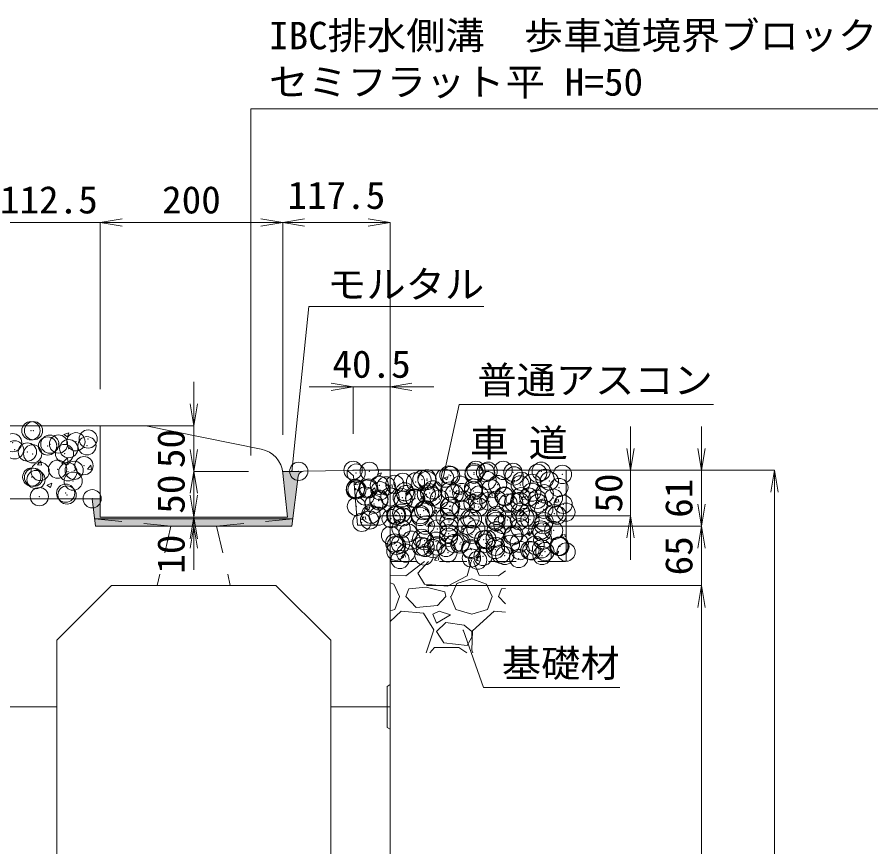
# Model space of a CAD drawing. Units: millimetres at full size. Extents: x 164402 to 209100, y 872507 to 885397.
# Drawn here: x 195254 to 196197, y 876096 to 877005 of the extents above; entities that cross this region are included whole.
import ezdxf
from ezdxf.enums import TextEntityAlignment as Align

# ---------------------------------------------------------------- set-up
doc = ezdxf.new("R2010")
doc.units = ezdxf.units.MM
doc.header["$LTSCALE"] = 40
doc.header["$PDMODE"] = 32
doc.header["$PDSIZE"] = 20
doc.linetypes.add('USER1', pattern=[1.35, 0.75, -0.6])
for name, color, linetype, lineweight in [('0_2', 7, 'Continuous', 13), ('ハッチング', 7, 'Continuous', 5), ('作業エリア', 11, 'Continuous', 13), ('寸法線', 7, 'Continuous', 13), ('排水孔', 7, 'USER1', 9), ('本体', 2, 'Continuous', 13), ('補助線', 8, 'Continuous', 13), ('ﾊｯﾁﾝｸﾞ', 7, 'Continuous', 5)]:
    doc.layers.add(name, color=color, linetype=linetype, lineweight=lineweight)
doc.styles.add('ＭＳ 明朝', font='')
doc.styles.get('ＭＳ 明朝').set_extended_font_data('MS Mincho')

# ---------------------------------------------------------------- blocks, each defined once
blk = doc.blocks.new('open_arrow')
at = {"color": 0, "linetype": 'Continuous', "lineweight": -2}
blk.add_lwpolyline([(7.5, 1.25), (0, 0), (7.5, -1.25)], dxfattribs=at)
blk = doc.blocks.new('filled_arrow')
at = {"color": 0, "linetype": 'Continuous', "lineweight": -2}
blk.add_solid([(7.5, 1.25), (0, 0), (7.5, -1.25)], dxfattribs=at)

msp = doc.modelspace()

# ---------------------------------------------------------------- hatches: boundary and pattern name
at = {"layer": 'ハッチング'}
msp.add_hatch(color=8, dxfattribs=at).paths.add_polyline_path([(195554.9, 876447.29), (195561.75, 876502.13, -0.37254), (195567.59, 876507.39), (195562.4, 876507.29), (195544.83, 876507.29, -0.01699), (195545.1, 876505.27), (195549.9, 876457.29), (195344.9, 876457.29), (195344.9, 876477.29), (195336.15, 876477.29), (195336.8, 876472.03), (195339.9, 876447.29)])

# ---------------------------------------------------------------- linework, layer by layer
at = {"layer": '0_2'}
for p, q in [((195344.9, 876557.29), (195065.79, 876557.29)), ((195562.4, 876507.29), (195544.83, 876507.29)), ((195567.59, 876507.39), (195562.4, 876507.29)), ((195615.9, 876508.36), (195621.9, 876508.48)), ((195621.9, 876508.48), (195891.9, 876508.48)), ((195336.15, 876477.29), (195344.9, 876477.29))]:
    msp.add_line(p, q, dxfattribs=at)
at = {"layer": '0_2', "linetype": 'USER1', "lineweight": 5}
for p, q in [((195662.4, 876458.48), (195855.4, 876458.48)), ((195662.4, 876408.48), (195855.4, 876408.48))]:
    msp.add_line(p, q, dxfattribs=at)
at = {"layer": 'ハッチング'}
for p, q in [((195649.33, 876504.44), (195652.89, 876505.8)), ((195651.64, 876502.06), (195652.67, 876505.13)), ((195853.17, 876508.48), (195855.4, 876508.13)), ((195624, 876492.82), (195626.45, 876495.73)), ((195628.64, 876492.83), (195628.06, 876496.02)), ((195649.04, 876503.79), (195651.57, 876502.09)), ((195722.05, 876499.72), (195724.58, 876498.02)), ((195722.34, 876500.37), (195725.9, 876501.73)), ((195724.65, 876497.99), (195725.68, 876501.06)), ((195795.06, 876495.66), (195797.58, 876493.95)), ((195795.35, 876496.3), (195798.9, 876497.66)), ((195797.66, 876493.93), (195798.69, 876497)), ((195624, 876492.8), (195627.03, 876492.54)), ((195641.35, 876485.11), (195645.31, 876489.23)), ((195646.3, 876484.45), (195645.74, 876489.28)), ((195660.43, 876489.63), (195662.88, 876492.55)), ((195660.43, 876489.61), (195663.47, 876489.35)), ((195665.08, 876489.64), (195664.49, 876492.83)), ((195696.87, 876486.44), (195699.32, 876489.36)), ((195696.87, 876486.43), (195699.91, 876486.16)), ((195701.52, 876486.46), (195700.93, 876489.64)), ((195733.31, 876483.25), (195735.76, 876486.17)), ((195737.96, 876483.27), (195737.37, 876486.45)), ((195641.67, 876484.43), (195646.19, 876483.73)), ((195679.37, 876483.34), (195681.89, 876481.64)), ((195679.66, 876483.98), (195683.21, 876485.35)), ((195681.97, 876481.61), (195683, 876484.68)), ((195695.57, 876476.7), (195699.52, 876480.82)), ((195700.52, 876476.05), (195699.96, 876480.87)), ((195733.31, 876483.24), (195736.34, 876482.97)), ((195752.37, 876479.27), (195754.9, 876477.57)), ((195752.66, 876479.91), (195756.22, 876481.28)), ((195754.97, 876477.54), (195756, 876480.61)), ((195769.74, 876480.05), (195772.78, 876479.78)), ((195769.75, 876480.06), (195772.19, 876482.98)), ((195774.39, 876480.08), (195773.8, 876483.27)), ((195806.18, 876476.88), (195808.63, 876479.79)), ((195806.18, 876476.86), (195809.22, 876476.6)), ((195810.83, 876476.89), (195810.24, 876480.08)), ((195825.67, 876475.85), (195829.23, 876477.21)), ((195827.98, 876473.47), (195829.01, 876476.54)), ((195842.62, 876473.69), (195845.07, 876476.61)), ((195847.27, 876473.71), (195846.68, 876476.89)), ((195636.68, 876466.96), (195639.21, 876465.25)), ((195636.97, 876467.6), (195640.53, 876468.96)), ((195639.28, 876465.23), (195640.31, 876468.29)), ((195695.89, 876476.02), (195700.4, 876475.32)), ((195749.78, 876468.29), (195753.74, 876472.41)), ((195750.1, 876467.61), (195754.62, 876466.91)), ((195754.73, 876467.64), (195754.17, 876472.46)), ((195825.38, 876475.2), (195827.91, 876473.5)), ((195842.62, 876473.67), (195845.65, 876473.41)), ((195631.05, 876454.6), (195633.5, 876457.52)), ((195635.69, 876454.62), (195635.11, 876457.81)), ((195709.69, 876462.89), (195712.22, 876461.18)), ((195709.98, 876463.53), (195713.54, 876464.9)), ((195712.29, 876461.16), (195713.32, 876464.23)), ((195782.7, 876458.82), (195783.2, 876458.48)), ((195782.99, 876459.46), (195786.54, 876460.83)), ((195783.2, 876458.48), (195785.22, 876457.11)), ((195785.3, 876457.09), (195785.76, 876458.48)), ((195785.76, 876458.48), (195786.33, 876460.16)), ((195804, 876459.88), (195807.95, 876464)), ((195804.32, 876459.2), (195808.84, 876458.5)), ((195808.95, 876459.23), (195808.39, 876464.05)), ((195631.04, 876454.59), (195634.08, 876454.32)), ((195667.3, 876447.15), (195670.85, 876448.51)), ((195667.48, 876451.42), (195669.93, 876454.33)), ((195667.48, 876451.4), (195670.52, 876451.14)), ((195672.13, 876451.43), (195671.54, 876454.62)), ((195703.92, 876448.23), (195706.37, 876451.15)), ((195703.92, 876448.21), (195706.96, 876447.95)), ((195708.57, 876448.25), (195707.98, 876451.43)), ((195740.36, 876445.04), (195742.81, 876447.96)), ((195745, 876445.06), (195744.42, 876448.24)), ((195667.01, 876446.5), (195669.53, 876444.8)), ((195669.61, 876444.77), (195670.64, 876447.84)), ((195740.01, 876442.43), (195742.54, 876440.73)), ((195740.3, 876443.08), (195743.86, 876444.44)), ((195740.36, 876445.03), (195743.39, 876444.76)), ((195742.61, 876440.7), (195743.64, 876443.77)), ((195776.79, 876441.85), (195779.24, 876444.77)), ((195776.79, 876441.84), (195779.83, 876441.57)), ((195781.44, 876441.87), (195780.85, 876445.05)), ((195813.23, 876438.66), (195815.68, 876441.58)), ((195813.23, 876438.65), (195816.27, 876438.38)), ((195813.31, 876439.01), (195816.87, 876440.37)), ((195815.62, 876436.64), (195816.65, 876439.7)), ((195817.88, 876438.68), (195817.29, 876441.87)), ((195854.31, 876435.49), (195853.73, 876438.68)), ((195813.02, 876438.36), (195815.54, 876436.66)), ((195849.67, 876435.48), (195852.12, 876438.4)), ((195849.67, 876435.46), (195852.7, 876435.2)), ((195697.33, 876426.05), (195699.86, 876424.34)), ((195697.62, 876426.69), (195701.18, 876428.06)), ((195699.93, 876424.32), (195700.96, 876427.39)), ((195702.3, 876418.8), (195706.26, 876422.93)), ((195707.25, 876418.15), (195706.69, 876422.98)), ((195770.33, 876421.98), (195772.86, 876420.28)), ((195770.63, 876422.62), (195774.18, 876423.99)), ((195772.94, 876420.25), (195773.97, 876423.32)), ((195843.63, 876418.56), (195847.19, 876419.92)), ((195674.53, 876413.2), (195676.98, 876416.12)), ((195674.53, 876413.19), (195677.57, 876412.92)), ((195679.18, 876413.22), (195678.59, 876416.41)), ((195702.62, 876418.13), (195707.14, 876417.42)), ((195710.97, 876410.02), (195713.42, 876412.94)), ((195715.62, 876410.03), (195715.03, 876413.22)), ((195756.52, 876410.39), (195760.47, 876414.52)), ((195761.47, 876409.74), (195760.91, 876414.57)), ((195843.34, 876417.91), (195845.87, 876416.21)), ((195845.94, 876416.18), (195846.97, 876419.25)), ((195679.74, 876392.71), (195700.14, 876408.48)), ((195692.95, 876395.76), (195704.39, 876408.48)), ((195710.97, 876410), (195714, 876409.74)), ((195750.86, 876406.93), (195746.8, 876392.71)), ((195748.63, 876408.48), (195750.86, 876406.93)), ((195748.79, 876408.48), (195749.85, 876409.75)), ((195751.75, 876408.48), (195751.47, 876410.03)), ((195753.79, 876408.48), (195760, 876393.72)), ((195756.84, 876409.72), (195761.35, 876409.02)), ((195662.4, 876393.53), (195679.74, 876392.71)), ((195700.06, 876383.56), (195692.95, 876395.76)), ((195746.8, 876392.71), (195725.46, 876381.53)), ((195760, 876393.72), (195781.34, 876392.71)), ((195781.34, 876392.71), (195788.85, 876398.51)), ((195662.4, 876385.12), (195666.53, 876383.56)), ((195666.53, 876383.56), (195672.63, 876370.36)), ((195725.46, 876381.53), (195700.06, 876383.56)), ((195729.52, 876370.36), (195735.62, 876384.58)), ((195735.62, 876384.58), (195751.88, 876389.66)), ((195751.88, 876389.66), (195768.13, 876383.56)), ((195768.13, 876383.56), (195774.23, 876370.36)), ((195679.74, 876370.36), (195682.79, 876378.48)), ((195702.09, 876380.52), (195682.79, 876378.48)), ((195722.41, 876375.44), (195702.09, 876380.52)), ((195723.43, 876370.36), (195722.41, 876375.44)), ((195781.34, 876370.36), (195784.39, 876378.48)), ((195788.85, 876378.95), (195784.39, 876378.48)), ((195667.55, 876356.13), (195672.63, 876370.36)), ((195690.92, 876358.16), (195679.74, 876370.36)), ((195723.43, 876370.36), (195714.28, 876360.2)), ((195728.51, 876370.36), (195734.6, 876356.13)), ((195769.15, 876356.13), (195774.23, 876370.36)), ((195788.85, 876362.17), (195781.34, 876370.36)), ((195662.4, 876354.62), (195667.55, 876356.13)), ((195674.66, 876354.1), (195662.4, 876342.9)), ((195699.04, 876352.07), (195674.66, 876354.1)), ((195714.28, 876360.2), (195690.92, 876358.16)), ((195716.32, 876354.1), (195709.2, 876351.05)), ((195728.51, 876350.04), (195716.32, 876354.1)), ((195734.6, 876356.13), (195751.88, 876351.05)), ((195751.88, 876351.05), (195769.15, 876356.13)), ((195776.26, 876354.1), (195752.89, 876332.76)), ((195788.85, 876353.05), (195776.26, 876354.1)), ((195710.22, 876333.78), (195699.04, 876352.07)), ((195709.2, 876351.05), (195713.27, 876340.89)), ((195713.27, 876340.89), (195728.51, 876350.04)), ((195723.43, 876341.91), (195713.27, 876331.75)), ((195743.75, 876338.86), (195723.43, 876341.91)), ((195751.88, 876331.75), (195743.75, 876338.86)), ((195702.12, 876308.47), (195710.22, 876333.78)), ((195713.27, 876331.75), (195721.4, 876319.56)), ((195746.8, 876316.51), (195751.88, 876325.65)), ((195752.89, 876332.76), (195751.88, 876311.43)), ((195751.88, 876325.65), (195751.88, 876331.75)), ((195721.4, 876319.56), (195746.8, 876316.51)), ((195705.83, 876308.47), (195711.24, 876314.48)), ((195711.24, 876314.48), (195737.65, 876314.48)), ((195737.65, 876314.48), (195746.33, 876308.47)), ((195751.88, 876311.43), (195753.12, 876308.47))]:
    msp.add_line(p, q, dxfattribs=at)
for p in [(195625.26, 876505.38), (195639.61, 876507.32), (195754.32, 876504.15), (195754.51, 876505.93), (195756.52, 876508.4), (195767.04, 876505.82), (195769.88, 876507.42), (195786.28, 876508.36), (195797, 876506.28), (195824.12, 876505.13), (195827.95, 876507.41), (195851.23, 876503.98), (195676.38, 876495.3), (195690.28, 876495.72), (195697.27, 876498.22), (195702.76, 876499.1), (195703, 876497.39), (195722.24, 876499.92), (195726.9, 876503.31), (195728.85, 876502.68), (195768.69, 876497.24), (195798.32, 876502.33), (195806.36, 876496.41), (195832.02, 876499.66), (195836.95, 876496.75), (195624.4, 876487.19), (195624.64, 876488.47), (195626.24, 876487.29), (195638.02, 876488.05), (195638.96, 876488.96), (195650.72, 876492.04), (195651.52, 876486.05), (195658.2, 876491.49), (195667.64, 876493.14), (195709.44, 876487.07), (195728.23, 876485.77), (195739.07, 876492.16), (195753.68, 876485.79), (195753.89, 876489.02), (195772.91, 876488.32), (195780.27, 876492.83), (195805, 876492.54), (195817.71, 876494.22), (195847.35, 876489.63), (195635.11, 876480.37), (195650.19, 876476.9), (195662.23, 876479.22), (195675.76, 876478.38), (195676.92, 876475.68), (195678.63, 876484.9), (195679.82, 876481.99), (195689.34, 876478.08), (195689.64, 876477.36), (195702.15, 876482.19), (195705.75, 876483.75), (195708.88, 876479.89), (195716.46, 876476.93), (195732.87, 876482.61), (195740.96, 876484.11), (195743.58, 876475.78), (195759.99, 876481.46), (195779.66, 876475.92), (195787.11, 876480.32), (195788.1, 876479.46), (195805.74, 876479.5), (195814.22, 876479.17), (195817.72, 876484.55), (195823.59, 876476.71), (195831.4, 876482.75), (195841.34, 876478.03), (195625.6, 876468.92), (195644.84, 876471.46), (195650.1, 876475.13), (195727.61, 876468.86), (195728.84, 876469.29), (195753.27, 876472.11), (195758.47, 876474.38), (195759.55, 876468.28), (195770.7, 876474.64), (195791.63, 876472.51), (195797.82, 876473.49), (195804.35, 876474.18), (195824.94, 876472.35), (195852.05, 876471.2), (195641.41, 876460.22), (195649.48, 876458.22), (195668.53, 876459.08), (195669.59, 876459.12), (195675.14, 876461.47), (195676.27, 876457.32), (195695.51, 876459.85), (195695.65, 876457.93), (195699.22, 876464.21), (195701.53, 876465.28), (195727.59, 876464.08), (195740.31, 876465.75), (195779.04, 876459.01), (195805.12, 876462.59), (195830.78, 876465.84), (195842.31, 876460.9), (195845.25, 876459.32), (195855.03, 876462.58), (195631.47, 876451.42), (195639.97, 876454.04), (195663.55, 876455.64), (195700.91, 876448.37), (195722.76, 876456.79), (195726.99, 876451.95), (195746.19, 876448.25), (195749.88, 876455.64), (195752.65, 876455.2), (195777, 876454.49), (195778.27, 876452.47), (195786, 876449.15), (195790.99, 876454.14), (195804.12, 876453.35), (195810.23, 876456.68), (195815.62, 876454.24), (195830.16, 876448.93), (195831.24, 876452.2), (195674.53, 876444.56), (195682.15, 876439.82), (195714.23, 876444.04), (195726.75, 876438.98), (195726.95, 876445.71), (195752.04, 876438.29), (195756.37, 876444.07), (195778.42, 876442.1), (195798.17, 876438), (195804.5, 876445.67), (195827.8, 876443.08), (195828.95, 876440.87), (195841.66, 876442.54), (195662.91, 876437.28), (195667.49, 876428.81), (195685.75, 876431.97), (195697.12, 876433.9), (195700.29, 876431.46), (195712.87, 876430.83), (195726.38, 876435.04), (195739.99, 876429.68), (195764.91, 876432.43), (195767.11, 876428.54), (195768.54, 876432.91), (195777.62, 876434.11), (195796.86, 876436.64), (195803.89, 876428.76), (195829.54, 876432.02), (195668.78, 876419.78), (195669.35, 876426.3), (195673.91, 876427.65), (195696.46, 876425.15), (195700.87, 876424), (195709.29, 876422.74), (195713.58, 876425.68), (195723.58, 876424), (195732.82, 876428.21), (195738.92, 876427.83), (195750.7, 876422.86), (195751.42, 876421.38), (195777.8, 876425.19), (195777.82, 876421.71), (195794.23, 876427.39), (195804.94, 876420.57), (195815.58, 876420.83), (195817.57, 876420.22), (195821.34, 876426.24), (195828.3, 876422.5), (195832.05, 876419.42), (195847.2, 876425.31), (195847.54, 876425.04), (195848.46, 876425.1), (195673.29, 876410.74), (195679.67, 876417.66), (195699.68, 876414.55), (195725.76, 876418.13), (195751.54, 876412.4), (195758.32, 876410.05), (195764.26, 876414.07), (195783.5, 876416.61), (195787.95, 876415.14), (195803.27, 876411.85), (195828.93, 876415.1), (195855.31, 876418.91)]:
    msp.add_point(p, dxfattribs=at)
at = {"layer": '作業エリア'}
for p in [(195562.4, 876507.29), (195621.9, 876508.48), (195336.15, 876477.29)]:
    msp.add_point(p, dxfattribs=at)
at = {"layer": '寸法線'}
for p, q in [((195184.4, 876779.86), (195392.9, 876779.86)), ((195344.9, 876779.86), (195544.83, 876779.86)), ((195344.9, 876597.29), (195344.9, 876779.86)), ((195344.9, 876597.29), (195344.9, 876779.86)), ((195544.83, 876779.86), (195662.4, 876779.86)), ((195544.83, 876547.29), (195544.83, 876779.86)), ((195544.83, 876547.29), (195544.83, 876779.86)), ((195662.4, 876548.48), (195662.4, 876779.86)), ((195447.4, 876605.29), (195447.4, 876459.29)), ((195573.9, 876599.85), (195710.4, 876599.85)), ((195621.9, 876548.48), (195621.9, 876599.85)), ((195662.4, 876498.48), (195662.4, 876599.85)), ((195389.9, 876557.29), (195447.4, 876557.29)), ((195447.4, 876555.29), (195447.4, 876409.29)), ((195925.8, 876410.48), (195925.8, 876556.48)), ((196003.61, 876399.29), (196003.61, 876556.48)), ((195507.4, 876507.29), (195447.4, 876507.29)), ((195507.4, 876507.29), (195447.4, 876507.29)), ((195447.4, 876505.29), (195447.4, 876399.29)), ((195661.9, 876508.48), (195925.8, 876508.48)), ((195661.9, 876508.48), (196003.61, 876508.48)), ((195661.9, 876508.48), (196083.61, 876508.48)), ((196083.61, 875407.29), (196083.61, 876508.48)), ((196003.61, 876495.29), (196003.61, 876334.29)), ((195702.4, 876458.48), (195925.8, 876458.48)), ((195509.9, 876457.29), (195447.4, 876457.29)), ((195509.9, 876457.29), (195447.4, 876457.29)), ((195514.9, 876447.29), (195447.4, 876447.29)), ((195702.4, 876447.29), (196003.61, 876447.29)), ((195702.4, 876447.29), (196003.61, 876447.29)), ((195702.4, 876382.29), (196003.61, 876382.29)), ((195702.4, 876382.29), (196003.61, 876382.29)), ((196003.61, 875482.29), (196003.61, 876382.29))]:
    msp.add_line(p, q, dxfattribs=at)
at = {"layer": '寸法線', "lineweight": 9}
msp.add_lwpolyline([(195509.78, 876524.86), (195509.78, 876904.51), (196196.64, 876904.51)], dxfattribs=at)
at = {"layer": '寸法線'}
for points in [[(195554.9, 876507.29), (195573.54, 876687.89), (195765.14, 876687.89)], [(195717.44, 876484.97), (195737.97, 876580.48), (196016.66, 876580.48)], [(195742.32, 876333.73), (195764.86, 876270.57), (195914.12, 876270.57)]]:
    msp.add_lwpolyline(points, dxfattribs=at)
at = {"layer": '排水孔'}
for p, q in [((195422.4, 876447.29), (195338.9, 876455.29)), ((195472.4, 876447.29), (195555.9, 876455.29)), ((195422.4, 876447.29), (195407.4, 876382.29)), ((195472.4, 876447.29), (195487.4, 876382.29))]:
    msp.add_line(p, q, dxfattribs=at)
at = {"layer": '本体', "lineweight": 20}
for p, q in [((195344.9, 876557.29), (195344.9, 876457.29)), ((195344.9, 876557.29), (195394.9, 876557.29)), ((195394.9, 876557.29), (195521.21, 876531.68)), ((195545.1, 876505.27), (195549.9, 876457.29)), ((195662.4, 876458.48), (195662.4, 875417.29)), ((195344.9, 876457.29), (195549.9, 876457.29))]:
    msp.add_line(p, q, dxfattribs=at)
at = {"layer": '本体'}
for p, q in [((195615.9, 876508.36), (195567.59, 876507.39)), ((195615.9, 876508.36), (195622.39, 876502.5)), ((195554.9, 876447.29), (195561.75, 876502.13)), ((195622.39, 876502.5), (195626.9, 876448.48)), ((195238.4, 876477.29), (195336.15, 876477.29)), ((195339.9, 876447.29), (195336.15, 876477.29)), ((195647.4, 876448.48), (195652.4, 876458.48)), ((195652.4, 876458.48), (195662.4, 876458.48)), ((195626.9, 876448.48), (195647.4, 876448.48)), ((195339.9, 876447.29), (195554.9, 876447.29)), ((195297.4, 876322.29), (195357.4, 876382.29)), ((195357.4, 876382.29), (195537.4, 876382.29)), ((195537.4, 876382.29), (195597.4, 876322.29)), ((195297.4, 876322.29), (195297.4, 875552.81)), ((195597.4, 875552.81), (195597.4, 876322.29))]:
    msp.add_line(p, q, dxfattribs=at)
at = {"layer": '本体', "lineweight": 9}
for p, q in [((195338.9, 876455.29), (195555.9, 876455.29)), ((195662.4, 876273.79), (195659.2, 876271.79)), ((195659.2, 876271.79), (195659.2, 876226.79)), ((195659.2, 876226.79), (195662.4, 876224.79))]:
    msp.add_line(p, q, dxfattribs=at)
at = {"layer": '本体', "lineweight": 20}
msp.add_arc((195515.25, 876502.28), 30, 5.71059, 78.54125, dxfattribs=at)
at = {"layer": '本体'}
msp.add_arc((195567.71, 876501.39), 6, 91.14576, 172.87498, dxfattribs=at)
at = {"layer": '補助線'}
for p, q in [((195615.9, 876508.36), (195662.4, 876509.29)), ((195662.4, 876458.48), (195662.4, 876509.29)), ((195855.4, 876408.48), (195855.4, 876508.48)), ((195297.4, 876249.29), (195232.4, 876249.29)), ((195662.4, 876249.29), (195597.4, 876249.29))]:
    msp.add_line(p, q, dxfattribs=at)
at = {"layer": 'ﾊｯﾁﾝｸﾞ'}
for p, q in [((195305.17, 876547.53), (195308.96, 876544.97)), ((195305.18, 876547.54), (195310.51, 876549.59)), ((195308.96, 876544.97), (195310.5, 876549.58)), ((195276.29, 876514.41), (195279.96, 876518.79)), ((195276.29, 876514.41), (195280.84, 876514.01)), ((195280.77, 876514), (195279.89, 876518.77)), ((195303, 876515.82), (195309.78, 876514.77)), ((195303.02, 876515.8), (195308.95, 876521.98)), ((195309.78, 876514.74), (195308.93, 876521.98)), ((195330.94, 876509.63), (195334.62, 876514.01)), ((195335.42, 876509.22), (195334.54, 876513.99)), ((195330.94, 876509.63), (195335.5, 876509.23)), ((195286.63, 876492.27), (195290.42, 876489.72)), ((195286.64, 876492.29), (195291.97, 876494.34)), ((195290.42, 876489.72), (195291.96, 876494.32))]:
    msp.add_line(p, q, dxfattribs=at)
for p in [(195269.04, 876551.82), (195271.82, 876551.83), (195331.73, 876542.71), (195249.09, 876538.78), (195287.29, 876535.08), (195289.77, 876537.06), (195299.21, 876537.24), (195318.29, 876539.75), (195330.45, 876535.34), (195251.09, 876530.9), (195265.16, 876528.54), (195270.9, 876526.47), (195305.84, 876526.82), (195310.47, 876532.18), (195327.1, 876513.5), (195279.17, 876507.18), (195298.24, 876509.7), (195309.55, 876506.81), (195316.4, 876508.42), (195269.97, 876501.1), (195271.96, 876500.79), (195274.61, 876498.33), (195315.29, 876496.61), (195278.2, 876479.64), (195307.06, 876483.44), (195308.62, 876481.45)]:
    msp.add_point(p, dxfattribs=at)

# ---------------------------------------------------------------- block references
at = {"layer": '寸法線', "xscale": 3.2, "yscale": 3.2}
for p in [(195344.9, 876779.86), (195344.9, 876779.86), (195544.83, 876779.86), (195662.4, 876599.85)]:
    msp.add_blockref('open_arrow', p, dxfattribs=at)
at = {"layer": '寸法線'}
for p, xscale, yscale, rotation in [((195544.83, 876779.86), 3.2, 3.2, 180), ((195662.4, 876779.86), 3.2, 3.2, 180), ((195621.9, 876599.85), 3.2, 3.2, 180), ((195447.4, 876557.29), 3.2, 3.2, 90), ((195447.4, 876507.29), 3.2, 3.2, 90), ((195925.8, 876508.48), 3.2, 3.2, 90), ((196003.61, 876508.48), 3.2, 3.2, 90), ((195447.4, 876507.29), 3.2, 3.2, 270), ((195554.9, 876507.29), 0.16, 0.16, 84.1), ((196083.61, 876508.48), 3.2, 3.2, 270), ((195717.44, 876484.97), 0.16, 0.16, 77.9), ((195447.4, 876457.29), 3.2, 3.2, 90), ((196003.61, 876447.29), 3.2, 3.2, 90), ((195925.8, 876458.48), 3.2, 3.2, 270), ((195447.4, 876457.29), 3.2, 3.2, 270), ((195447.4, 876447.29), 3.2, 3.2, 270), ((196003.61, 876447.29), 3.2, 3.2, 270), ((196003.61, 876382.29), 3.2, 3.2, 270), ((196003.61, 876382.29), 3.2, 3.2, 270), ((195742.32, 876333.73), 0.16, 0.16, 289.6)]:
    msp.add_blockref('open_arrow', p, dxfattribs=dict(at, xscale=xscale, yscale=yscale, rotation=rotation))
at = {"layer": '寸法線', "lineweight": 9, "xscale": 0.133, "yscale": 0.133, "rotation": 90}
msp.add_blockref('filled_arrow', (195509.78, 876524.86), dxfattribs=at)

# ---------------------------------------------------------------- texts
at = {"layer": '0_2', "style": 'ＭＳ 明朝', "width": 1.05}
msp.add_text('車 道', height=30.02, dxfattribs=at).set_placement((195749.72, 876514.39), align=Align.BOTTOM_LEFT)
at = {"layer": '寸法線', "style": 'ＭＳ 明朝', "width": 1.05}
for s, p in [('IBC排水側溝\u3000歩車道境界ブロック', (195529.78, 876960.71)), ('セミフラット', (195529.78, 876909.86)), ('平', (195788.98, 876909.86)), ('H=50', (195853.78, 876909.86))]:
    msp.add_text(s, height=30.02, dxfattribs=at).set_placement(p, align=Align.BOTTOM_LEFT)
for s, p in [('112.5', (195288.65, 876804.86)), ('200', (195444.86, 876804.86)), ('117.5', (195603.61, 876809.86)), ('40.5', (195642.15, 876624.85))]:
    msp.add_text(s, height=30.02, dxfattribs=at).set_placement(p, align=Align.MIDDLE_CENTER)
for s, p in [('モルタル', (195593.54, 876727.15)), ('普通アスコン', (195757.97, 876622.31)), ('基礎材', (195784.86, 876312.05))]:
    msp.add_text(s, height=30.02, dxfattribs=at).set_placement(p, align=Align.TOP_LEFT)
for s, p in [('50', (195422.4, 876532.29)), ('50', (195422.4, 876482.29)), ('50', (195901.68, 876483.48)), ('61', (195978.61, 876477.88)), ('10', (195422.4, 876416.61)), ('65', (195978.61, 876414.79))]:
    msp.add_text(s, height=30.02, rotation=90, dxfattribs=at).set_placement(p, align=Align.MIDDLE_CENTER)

doc.saveas('drawing.dxf')
